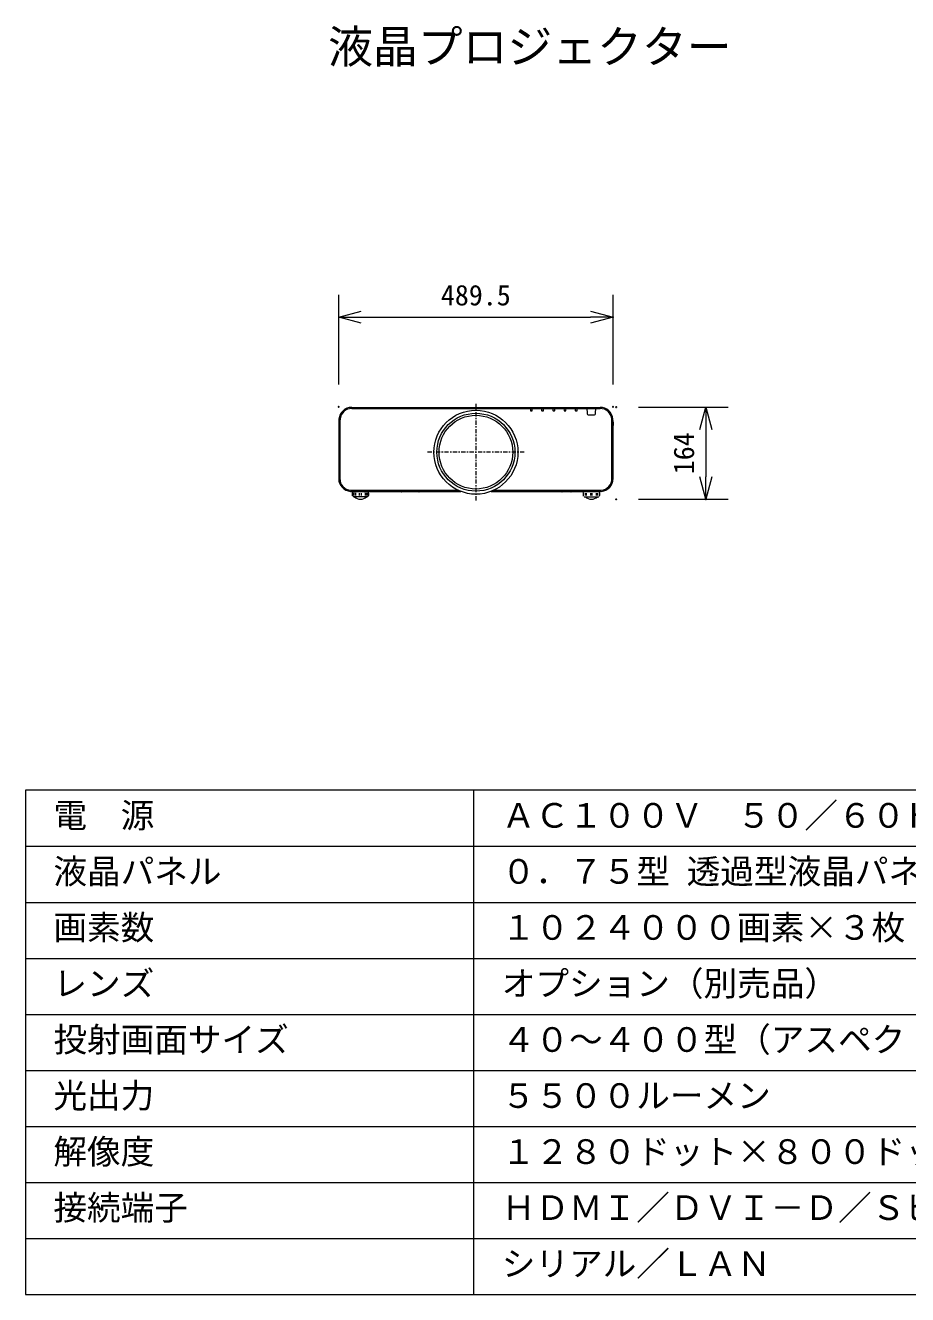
# Model space of a CAD drawing. Units: millimetres, scale not verified. Extents: x -62 to 63, y -57 to 57.
# Drawn here: x -62.5 to 16.2, y -56.5 to 56.7 of the extents above; entities that cross this region are included whole.
import ezdxf
from ezdxf.enums import TextEntityAlignment as Align

# ---------------------------------------------------------------- set-up
doc = ezdxf.new("R2010")
doc.units = ezdxf.units.MM
doc.header["$LTSCALE"] = 0.125
doc.header["$PDMODE"] = 32
doc.header["$PDSIZE"] = 0.0625
doc.linetypes.add('USER1', pattern=[6, 3, -1, 1, -1])
for name, color, linetype, lineweight in [('0-0_0', 7, 'Continuous', 18), ('0-2_WAKU', 1, 'Continuous', 18), ('0-4_GAIKEI', 7, 'Continuous', 18), ('0-5_SUNPO', 7, 'Continuous', 18), ('0-7_DEFAULT_1', 7, 'USER1', 18)]:
    doc.layers.add(name, color=color, linetype=linetype, lineweight=lineweight)
doc.layers.add('0-1_DEFPOINTS', color=7, linetype='Continuous')
doc.layers.add('0-3_MOJI1', color=7, linetype='Continuous')
doc.styles.add('ＭＳ ゴシック', font='')
doc.styles.get('ＭＳ ゴシック').set_extended_font_data('MS Gothic')

# ---------------------------------------------------------------- blocks, each defined once
blk = doc.blocks.new('_OPEN30')
at = {"layer": '0-0_0'}
blk.add_line((0, 0), (-1, 0), dxfattribs=at)
blk.add_lwpolyline([(-1, 0.26795), (0, 0), (-1, -0.26795)], dxfattribs=at)
blk = doc.blocks.new('D5')
at = {"layer": '0-1_DEFPOINTS'}
for p in [(-14.0733, 30.078), (-38.5483, 22.078), (-14.0733, 22.078)]:
    blk.add_point(p, dxfattribs=at)
at = {"layer": '0-5_SUNPO'}
for p, q in [((-38.5483, 24.078), (-38.5483, 32.078)), ((-14.0733, 24.078), (-14.0733, 32.078)), ((-36.5483, 30.078), (-16.0733, 30.078))]:
    blk.add_line(p, q, dxfattribs=at)
at = {"layer": '0-5_SUNPO', "xscale": 2, "yscale": 2, "rotation": 180}
blk.add_blockref('_OPEN30', (-38.5483, 30.078), dxfattribs=at)
at = {"layer": '0-5_SUNPO', "xscale": 2, "yscale": 2}
blk.add_blockref('_OPEN30', (-14.0733, 30.078), dxfattribs=at)
at = {"layer": '0-5_SUNPO', "style": 'ＭＳ ゴシック'}
blk.add_text('489.5', height=1.833, dxfattribs=at).set_placement((-29.4358, 30.578), align=Align.BOTTOM_LEFT)
blk = doc.blocks.new('D4')
at = {"layer": '0-1_DEFPOINTS'}
for p in [(-13.7937, 22.0532), (-13.7937, 13.8319), (-5.7937, 13.8319)]:
    blk.add_point(p, dxfattribs=at)
at = {"layer": '0-5_SUNPO'}
for p, q in [((-11.7937, 22.0532), (-3.7937, 22.0532)), ((-5.7937, 20.0532), (-5.7937, 15.8319)), ((-11.7937, 13.8319), (-3.7937, 13.8319))]:
    blk.add_line(p, q, dxfattribs=at)
at = {"layer": '0-5_SUNPO', "xscale": 2, "yscale": 2}
for p, rotation in [((-5.7937, 22.0532), 90), ((-5.7937, 13.8319), 270)]:
    blk.add_blockref('_OPEN30', p, dxfattribs=dict(at, rotation=rotation))
at = {"layer": '0-5_SUNPO', "style": 'ＭＳ ゴシック'}
blk.add_text('164', height=1.833, rotation=90, dxfattribs=at).set_placement((-6.2937, 16.0676), align=Align.BOTTOM_LEFT)

msp = doc.modelspace()

# ---------------------------------------------------------------- linework, layer by layer
at = {"layer": '0-2_WAKU', "color": 4}
for p, q in [((-62.4996, -11.5174), (-62.4996, -56.5174)), ((62.5004, -11.5174), (-62.4996, -11.5174)), ((-22.4996, -56.5174), (-22.4996, -11.5174)), ((-62.4996, -56.5174), (62.5004, -56.5174))]:
    msp.add_line(p, q, dxfattribs=at)
at = {"layer": '0-2_WAKU'}
for p, q in [((-62.4996, -16.5174), (62.5004, -16.5174)), ((-62.4996, -21.5174), (62.5004, -21.5174)), ((-62.4996, -26.5174), (62.5004, -26.5174)), ((-62.4996, -31.5174), (62.5004, -31.5174)), ((-62.4996, -36.5174), (62.5004, -36.5174)), ((-62.4996, -41.5174), (62.5004, -41.5174)), ((-62.4996, -46.5174), (62.5004, -46.5174)), ((-62.4996, -51.5174), (62.5004, -51.5174))]:
    msp.add_line(p, q, dxfattribs=at)
at = {"layer": '0-4_GAIKEI'}
for p, q in [((-34.5319, 21.5966), (-34.5472, 21.4214)), ((-33.3863, 22.6464), (-11.2329, 22.6464)), ((-10.0719, 21.4214), (-10.0873, 21.5966)), ((-34.5472, 21.4214), (-34.5472, 16.292)), ((-10.0719, 16.292), (-10.0719, 21.4214)), ((-33.4973, 15.1464), (-23.6606, 15.1464)), ((-28.936, 15.1463), (-28.936, 15.1213)), ((-28.936, 15.1213), (-28.911, 15.0963)), ((-28.3835, 15.1213), (-28.936, 15.1213)), ((-28.4085, 15.0963), (-28.911, 15.0963)), ((-28.3835, 15.1213), (-28.4085, 15.0963)), ((-28.3835, 15.1463), (-28.3835, 15.1213)), ((-27.3859, 15.1463), (-27.3859, 15.1213)), ((-27.3859, 15.1213), (-27.3609, 15.0963)), ((-26.8334, 15.1213), (-27.3859, 15.1213)), ((-26.8584, 15.0963), (-27.3609, 15.0963)), ((-26.8334, 15.1213), (-26.8584, 15.0963)), ((-26.8334, 15.1463), (-26.8334, 15.1213)), ((-26.2109, 15.1463), (-26.2109, 15.1313)), ((-25.9584, 15.1313), (-26.2109, 15.1313)), ((-26.0847, 15.1463), (-26.0847, 15.1313)), ((-25.9584, 15.1463), (-25.9584, 15.1313)), ((-20.9587, 15.1464), (-11.122, 15.1464)), ((-14.6458, 15.1463), (-14.6458, 15.1213)), ((-14.0932, 15.1213), (-14.6458, 15.1213)), ((-14.6458, 15.1213), (-14.6208, 15.0963)), ((-14.1182, 15.0963), (-14.6208, 15.0963)), ((-14.0932, 15.1213), (-14.1182, 15.0963)), ((-14.0932, 15.1463), (-14.0932, 15.1213)), ((-13.8357, 15.1463), (-13.8357, 15.1213)), ((-13.2832, 15.1213), (-13.8357, 15.1213)), ((-13.8357, 15.1213), (-13.8107, 15.0963)), ((-13.3082, 15.0963), (-13.8107, 15.0963)), ((-13.2832, 15.1213), (-13.3082, 15.0963)), ((-13.2832, 15.1463), (-13.2832, 15.1213))]:
    msp.add_line(p, q, dxfattribs=at)
at = {"layer": '0-4_GAIKEI', "color": 1}
for p, q in [((-34.532, 21.5966), (-34.4326, 21.5879)), ((-34.4326, 21.5879), (-34.4476, 21.4171)), ((-33.3863, 22.5467), (-33.3863, 22.6464)), ((-33.3863, 22.5467), (-11.2329, 22.5467)), ((-17.4502, 22.5467), (-17.4424, 22.3671)), ((-17.3999, 22.3264), (-17.3192, 22.3264)), ((-17.2767, 22.3671), (-17.2689, 22.5467)), ((-16.4502, 22.5467), (-16.4423, 22.3671)), ((-16.3999, 22.3264), (-16.3192, 22.3264)), ((-16.2767, 22.3671), (-16.2689, 22.5467)), ((-15.4502, 22.5467), (-15.4423, 22.3671)), ((-15.3999, 22.3264), (-15.3192, 22.3264)), ((-15.2767, 22.3671), (-15.2689, 22.5467)), ((-14.4502, 22.5467), (-14.4423, 22.3671)), ((-14.3999, 22.3264), (-14.3191, 22.3264)), ((-14.2767, 22.3671), (-14.2688, 22.5467)), ((-13.4501, 22.5467), (-13.4423, 22.3671)), ((-13.3998, 22.3264), (-13.3191, 22.3264)), ((-13.2767, 22.3671), (-13.2688, 22.5467)), ((-12.4045, 22.6464), (-12.3791, 22.0649)), ((-12.2867, 21.9764), (-11.7323, 21.9764)), ((-11.6398, 22.0649), (-11.6145, 22.6464)), ((-11.2329, 22.5467), (-11.2329, 22.6464)), ((-10.1866, 21.5879), (-10.0873, 21.5966)), ((-10.1717, 21.4171), (-10.1866, 21.5879)), ((-34.5473, 21.4214), (-34.5472, 21.4214)), ((-34.4476, 21.4171), (-34.4476, 16.292)), ((-10.1717, 16.292), (-10.1717, 21.4171)), ((-10.072, 21.4214), (-10.0719, 21.4214)), ((-10.0719, 21.3214), (-10.0569, 21.3214)), ((-10.0719, 21.2259), (-10.0569, 21.2259)), ((-10.0719, 21.0964), (-10.0569, 21.0964)), ((-10.0719, 21.0752), (-10.0569, 21.0752)), ((-10.0719, 21.0202), (-10.0569, 21.0202)), ((-10.0569, 21.3214), (-10.0569, 21.0202)), ((-10.0714, 19.3339), (-10.0719, 19.3339)), ((-10.0719, 18.4089), (-10.0714, 18.4089)), ((-10.0714, 17.4839), (-10.0719, 17.4839)), ((-34.5473, 16.3028), (-34.5472, 16.3028)), ((-34.5473, 16.292), (-34.4476, 16.292)), ((-10.1717, 16.292), (-10.0719, 16.292)), ((-33.4973, 15.1463), (-33.4973, 15.1464)), ((-33.4928, 15.246), (-23.8887, 15.246)), ((-33.3348, 15.0032), (-33.3348, 14.7772)), ((-33.3057, 15.0032), (-33.3057, 14.7772)), ((-33.26, 15.1213), (-32.9848, 15.1213)), ((-33.155, 14.7772), (-33.155, 15.0032)), ((-33.0488, 15.0032), (-33.0488, 14.7772)), ((-32.9848, 15.1338), (-32.9848, 15.1213)), ((-32.6848, 14.7772), (-32.6848, 15.0032)), ((-32.5347, 15.0032), (-32.5347, 14.7772)), ((-32.2348, 15.1338), (-32.2348, 15.1213)), ((-32.2348, 15.1213), (-31.9595, 15.1213)), ((-32.1707, 14.7772), (-32.1707, 15.0032)), ((-32.0645, 15.0032), (-32.0645, 14.7772)), ((-31.9138, 14.7772), (-31.9138, 15.0032)), ((-31.8848, 15.0032), (-31.8848, 14.7772)), ((-23.6606, 15.1463), (-23.6606, 15.1482)), ((-20.9587, 15.1463), (-20.9587, 15.1482)), ((-20.7306, 15.246), (-11.1264, 15.246)), ((-18.3358, 15.1463), (-18.3358, 15.1313)), ((-18.0833, 15.1313), (-18.3358, 15.1313)), ((-18.2096, 15.1463), (-18.2096, 15.1313)), ((-18.0833, 15.1463), (-18.0833, 15.1313)), ((-12.7345, 15.0032), (-12.7345, 14.7772)), ((-12.7054, 14.7772), (-12.7054, 15.0032)), ((-12.3845, 15.1213), (-12.6597, 15.1213)), ((-12.5547, 15.0032), (-12.5547, 14.7772)), ((-12.4485, 14.7772), (-12.4485, 15.0032)), ((-12.3845, 15.1338), (-12.3845, 15.1213)), ((-12.0846, 15.0032), (-12.0846, 14.7772)), ((-11.9344, 14.7772), (-11.9344, 15.0032)), ((-11.6345, 15.1338), (-11.6345, 15.1213)), ((-11.3593, 15.1213), (-11.6345, 15.1213)), ((-11.5704, 15.0032), (-11.5704, 14.7772)), ((-11.4643, 14.7772), (-11.4643, 15.0032)), ((-11.3135, 15.0032), (-11.3135, 14.7772)), ((-11.2845, 15.0032), (-11.2845, 14.7772)), ((-11.122, 15.1464), (-11.122, 15.1463)), ((-31.958, 14.6713), (-33.2683, 14.6718)), ((-12.6613, 14.6713), (-11.3509, 14.6718))]:
    msp.add_line(p, q, dxfattribs=at)
at = {"layer": '0-4_GAIKEI', "linetype": 'USER1'}
msp.add_line((-17.9924, 18.6464), (-26.6268, 18.6464), dxfattribs=at)
at = {"layer": '0-4_GAIKEI', "color": 1}
for radius in [3.75, 3.4777, 3.2889]:
    msp.add_circle((-22.3096, 18.6464), radius, dxfattribs=at)
at = {"layer": '0-4_GAIKEI'}
for centre, start, end in [((-33.3863, 21.4964), 90, 175), ((-11.2329, 21.4964), 5, 90), ((-33.3973, 16.292), 180, 265.01124), ((-11.222, 16.292), 274.98876, 0)]:
    msp.add_arc(centre, 1.1499, start, end, dxfattribs=at)
at = {"layer": '0-4_GAIKEI', "color": 1}
for centre, radius, start, end in [((-33.3863, 21.4964), 1.0503, 90, 175), ((-17.3999, 22.3689), 0.0425, 182.5, 270), ((-17.3192, 22.3689), 0.0425, 270, 357.5), ((-16.3999, 22.3689), 0.0425, 182.5, 270), ((-16.3192, 22.3689), 0.0425, 270, 357.5), ((-15.3999, 22.3689), 0.0425, 182.5, 270), ((-15.3192, 22.3689), 0.0425, 270, 357.5), ((-14.3999, 22.3689), 0.0425, 182.5, 270), ((-14.3191, 22.3689), 0.0425, 270, 357.5), ((-13.3998, 22.3689), 0.0425, 182.5, 270), ((-13.3191, 22.3689), 0.0425, 270, 357.5), ((-12.2867, 22.0689), 0.0925, 182.5, 270), ((-11.7323, 22.0689), 0.0925, 270, 357.5), ((-11.2329, 21.4964), 1.0503, 5, 90), ((-10.6014, 19.3339), 0.53, 357.97919, 2.02081), ((-10.4964, 19.3339), 0.425, 358.24964, 1.75036), ((-10.6014, 18.4089), 0.53, 357.97919, 2.02081), ((-10.6014, 17.4839), 0.53, 357.97919, 2.02081), ((-10.4964, 17.4839), 0.425, 358.24964, 1.75036), ((-33.3973, 16.292), 1.0503, 180, 264.78053), ((-11.222, 16.292), 1.0503, 275.21947, 0), ((-33.2598, 15.0032), 0.075, 143.26673, 180), ((-33.2598, 14.7772), 0.075, 180, 216.79769), ((-33.3598, 14.7022), 0.05, 11.00966, 36.86975), ((-31.8598, 14.7022), 0.05, 143.13025, 168.99034), ((-31.9598, 15.0032), 0.075, 0, 36.73327), ((-31.9598, 14.7772), 0.075, 323.20231, 0), ((-23.6606, 15.1213), 0.0251, 69.0311, 90), ((-23.6606, 15.1213), 0.025, 69.0311, 90), ((-20.9587, 15.1213), 0.0251, 90, 110.9689), ((-20.9587, 15.1213), 0.025, 90, 110.9689), ((-12.6595, 15.0032), 0.075, 143.26673, 180), ((-12.6595, 14.7772), 0.075, 180, 216.79769), ((-12.7595, 14.7022), 0.05, 11.00966, 36.86975), ((-11.2595, 14.7022), 0.05, 143.13025, 168.99034), ((-11.3595, 15.0032), 0.075, 0, 36.73327), ((-11.3595, 14.7772), 0.075, 323.20231, 0), ((-32.6098, 15.1963), 0.75, 224.47267, 315.52733), ((-12.0095, 15.1963), 0.75, 224.47267, 315.52733)]:
    msp.add_arc(centre, radius, start, end, dxfattribs=at)
at = {"layer": '0-7_DEFAULT_1'}
msp.add_line((-22.3096, 22.9636), (-22.3096, 14.3292), dxfattribs=at)

# ---------------------------------------------------------------- block references
at = {"layer": '0-5_SUNPO'}
for name in ['D5', 'D4']:
    msp.add_blockref(name, (4.0012, 0.6144), dxfattribs=at)

# ---------------------------------------------------------------- texts
at = {"layer": '0-3_MOJI1', "style": 'ＭＳ ゴシック'}
for s, height, p in [('液晶プロジェクター', 2.933, (-35.4996, 52.4826)), ('電\u3000源', 2.199, (-59.9996, -15.5174)), ('ＡＣ１００Ｖ\u3000５０／６０Ｈｚ', 2.199, (-19.9996, -15.5174)), ('液晶パネル', 2.199, (-59.9996, -20.5174)), ('０．７５型 透過型液晶パネル ３原色方式', 2.199, (-19.9996, -20.5174)), ('画素数', 2.199, (-59.9996, -25.5174)), ('１０２４０００画素×３枚', 2.199, (-19.9996, -25.5174)), ('レンズ', 2.199, (-59.9996, -30.5174)), ('オプション（別売品）', 2.199, (-19.9996, -30.5174)), ('投射画面サイズ', 2.199, (-59.9996, -35.5174)), ('４０～４００型（アスペクト比１６：１０）', 2.199, (-19.9996, -35.5174)), ('光出力', 2.199, (-59.9996, -40.5174)), ('５５００ルーメン', 2.199, (-19.9996, -40.5174)), ('解像度', 2.199, (-59.9996, -45.5174)), ('１２８０ドット×８００ドット', 2.199, (-19.9996, -45.5174)), ('接続端子', 2.199, (-59.9996, -50.5174)), ('ＨＤＭＩ／ＤＶＩ－Ｄ／Ｓビデオ、ＲＧＢ', 2.199, (-19.9996, -50.5174)), ('シリアル／ＬＡＮ', 2.199, (-19.9996, -55.5174))]:
    msp.add_text(s, height=height, dxfattribs=at).set_placement(p, align=Align.BOTTOM_LEFT)

doc.saveas('drawing.dxf')
